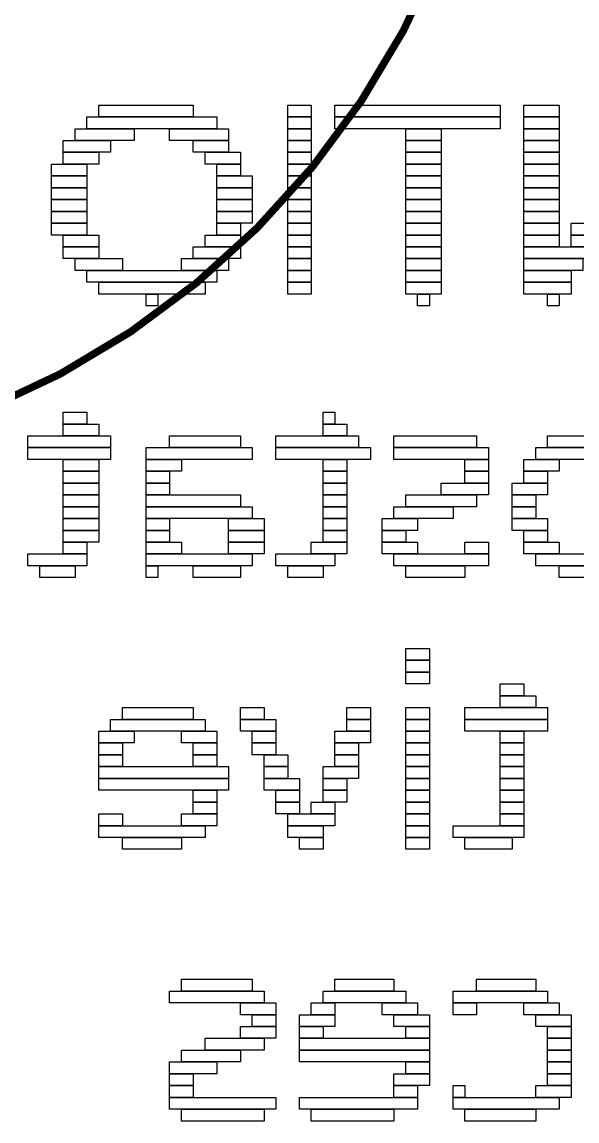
# Model space of a CAD drawing. Extents: x -2 to 189, y 0 to 85.
# Drawn here: x 97.334 to 99.223, y 23.65 to 27.39 of the extents above; entities that cross this region are included whole.
import ezdxf

# ---------------------------------------------------------------- set-up
doc = ezdxf.new("R2010")
doc.units = 0
doc.layers.add('BG_SILKSCREEN_BOTTOM', color=140, linetype='CONTINUOUS')
doc.layers.add('BG_SILKSCREEN_TOP', color=240, linetype='CONTINUOUS')

msp = doc.modelspace()

# ---------------------------------------------------------------- linework, layer by layer
at = {"layer": 'BG_SILKSCREEN_BOTTOM'}
for points in [[(97.595436, 27.066748), (97.595436, 27.10688), (97.917, 27.10688), (97.917, 27.066748)], [(98.238564, 27.066748), (98.238564, 27.10688), (98.318828, 27.10688), (98.318828, 27.066748)], [(98.399346, 27.066748), (98.399346, 27.10688), (98.961956, 27.10688), (98.961956, 27.066748)], [(99.04222, 27.066748), (99.04222, 27.10688), (99.16287, 27.10688), (99.16287, 27.066748)], [(97.555304, 27.026362), (97.555304, 27.066748), (97.997264, 27.066748), (97.997264, 27.026362)], [(98.238564, 27.026362), (98.238564, 27.066748), (98.318828, 27.066748), (98.318828, 27.026362)], [(98.399346, 27.026362), (98.399346, 27.066748), (98.961956, 27.066748), (98.961956, 27.026362)], [(99.04222, 27.026362), (99.04222, 27.066748), (99.16287, 27.066748), (99.16287, 27.026362)], [(97.514918, 26.98623), (97.514918, 27.026362), (97.716086, 27.026362), (97.716086, 26.98623)], [(97.836482, 26.98623), (97.836482, 27.026362), (98.037396, 27.026362), (98.037396, 26.98623)], [(98.238564, 26.98623), (98.238564, 27.026362), (98.318828, 27.026362), (98.318828, 26.98623)], [(98.640392, 26.98623), (98.640392, 27.026362), (98.761042, 27.026362), (98.761042, 26.98623)], [(99.04222, 26.98623), (99.04222, 27.026362), (99.16287, 27.026362), (99.16287, 26.98623)], [(97.474786, 26.946098), (97.474786, 26.98623), (97.635568, 26.98623), (97.635568, 26.946098)], [(97.917, 26.946098), (97.917, 26.98623), (98.037396, 26.98623), (98.037396, 26.946098)], [(98.238564, 26.946098), (98.238564, 26.98623), (98.318828, 26.98623), (98.318828, 26.946098)], [(98.640392, 26.946098), (98.640392, 26.98623), (98.761042, 26.98623), (98.761042, 26.946098)], [(99.04222, 26.946098), (99.04222, 26.98623), (99.16287, 26.98623), (99.16287, 26.946098)], [(97.474786, 26.905966), (97.474786, 26.946098), (97.595436, 26.946098), (97.595436, 26.905966)], [(97.957132, 26.905966), (97.957132, 26.946098), (98.077782, 26.946098), (98.077782, 26.905966)], [(98.238564, 26.905966), (98.238564, 26.946098), (98.318828, 26.946098), (98.318828, 26.905966)], [(98.640392, 26.905966), (98.640392, 26.946098), (98.761042, 26.946098), (98.761042, 26.905966)], [(99.04222, 26.905966), (99.04222, 26.946098), (99.16287, 26.946098), (99.16287, 26.905966)], [(97.434654, 26.86558), (97.434654, 26.905966), (97.555304, 26.905966), (97.555304, 26.86558)], [(97.997264, 26.86558), (97.997264, 26.905966), (98.077782, 26.905966), (98.077782, 26.86558)], [(98.238564, 26.86558), (98.238564, 26.905966), (98.318828, 26.905966), (98.318828, 26.86558)], [(98.640392, 26.86558), (98.640392, 26.905966), (98.761042, 26.905966), (98.761042, 26.86558)], [(99.04222, 26.86558), (99.04222, 26.905966), (99.16287, 26.905966), (99.16287, 26.86558)], [(97.434654, 26.825448), (97.434654, 26.86558), (97.555304, 26.86558), (97.555304, 26.825448)], [(97.997264, 26.825448), (97.997264, 26.86558), (98.117914, 26.86558), (98.117914, 26.825448)], [(98.238564, 26.825448), (98.238564, 26.86558), (98.318828, 26.86558), (98.318828, 26.825448)], [(98.640392, 26.825448), (98.640392, 26.86558), (98.761042, 26.86558), (98.761042, 26.825448)], [(99.04222, 26.825448), (99.04222, 26.86558), (99.16287, 26.86558), (99.16287, 26.825448)], [(97.434654, 26.785316), (97.434654, 26.825448), (97.555304, 26.825448), (97.555304, 26.785316)], [(97.997264, 26.785316), (97.997264, 26.825448), (98.117914, 26.825448), (98.117914, 26.785316)], [(98.238564, 26.785316), (98.238564, 26.825448), (98.318828, 26.825448), (98.318828, 26.785316)], [(98.640392, 26.785316), (98.640392, 26.825448), (98.761042, 26.825448), (98.761042, 26.785316)], [(99.04222, 26.785316), (99.04222, 26.825448), (99.16287, 26.825448), (99.16287, 26.785316)], [(97.434654, 26.745184), (97.434654, 26.785316), (97.555304, 26.785316), (97.555304, 26.745184)], [(97.997264, 26.745184), (97.997264, 26.785316), (98.117914, 26.785316), (98.117914, 26.745184)], [(98.238564, 26.745184), (98.238564, 26.785316), (98.318828, 26.785316), (98.318828, 26.745184)], [(98.640392, 26.745184), (98.640392, 26.785316), (98.761042, 26.785316), (98.761042, 26.745184)], [(99.04222, 26.745184), (99.04222, 26.785316), (99.16287, 26.785316), (99.16287, 26.745184)], [(97.434654, 26.704798), (97.434654, 26.745184), (97.555304, 26.745184), (97.555304, 26.704798)], [(97.997264, 26.704798), (97.997264, 26.745184), (98.117914, 26.745184), (98.117914, 26.704798)], [(98.238564, 26.704798), (98.238564, 26.745184), (98.318828, 26.745184), (98.318828, 26.704798)], [(98.640392, 26.704798), (98.640392, 26.745184), (98.761042, 26.745184), (98.761042, 26.704798)], [(99.04222, 26.704798), (99.04222, 26.745184), (99.16287, 26.745184), (99.16287, 26.704798)], [(97.434654, 26.664666), (97.434654, 26.704798), (97.555304, 26.704798), (97.555304, 26.664666)], [(97.997264, 26.664666), (97.997264, 26.704798), (98.077782, 26.704798), (98.077782, 26.664666)], [(98.238564, 26.664666), (98.238564, 26.704798), (98.318828, 26.704798), (98.318828, 26.664666)], [(98.640392, 26.664666), (98.640392, 26.704798), (98.761042, 26.704798), (98.761042, 26.664666)], [(99.04222, 26.664666), (99.04222, 26.704798), (99.16287, 26.704798), (99.16287, 26.664666)], [(99.203002, 26.664666), (99.203002, 26.704798), (99.323652, 26.704798), (99.323652, 26.664666)], [(97.474786, 26.624534), (97.474786, 26.664666), (97.595436, 26.664666), (97.595436, 26.624534)], [(97.957132, 26.624534), (97.957132, 26.664666), (98.077782, 26.664666), (98.077782, 26.624534)], [(98.238564, 26.624534), (98.238564, 26.664666), (98.318828, 26.664666), (98.318828, 26.624534)], [(98.640392, 26.624534), (98.640392, 26.664666), (98.761042, 26.664666), (98.761042, 26.624534)], [(99.04222, 26.624534), (99.04222, 26.664666), (99.16287, 26.664666), (99.16287, 26.624534)], [(99.203002, 26.624534), (99.203002, 26.664666), (99.323652, 26.664666), (99.323652, 26.624534)], [(97.474786, 26.584402), (97.474786, 26.624534), (97.595436, 26.624534), (97.595436, 26.584402)], [(97.917, 26.584402), (97.917, 26.624534), (98.077782, 26.624534), (98.077782, 26.584402)], [(98.238564, 26.584402), (98.238564, 26.624534), (98.318828, 26.624534), (98.318828, 26.584402)], [(98.640392, 26.584402), (98.640392, 26.624534), (98.761042, 26.624534), (98.761042, 26.584402)], [(99.04222, 26.584402), (99.04222, 26.624534), (99.28352, 26.624534), (99.28352, 26.584402)], [(97.514918, 26.544016), (97.514918, 26.584402), (97.6757, 26.584402), (97.6757, 26.544016)], [(97.876868, 26.544016), (97.876868, 26.584402), (98.037396, 26.584402), (98.037396, 26.544016)], [(98.238564, 26.544016), (98.238564, 26.584402), (98.318828, 26.584402), (98.318828, 26.544016)], [(98.640392, 26.544016), (98.640392, 26.584402), (98.761042, 26.584402), (98.761042, 26.544016)], [(99.04222, 26.544016), (99.04222, 26.584402), (99.243388, 26.584402), (99.243388, 26.544016)], [(97.555304, 26.503884), (97.555304, 26.544016), (97.997264, 26.544016), (97.997264, 26.503884)], [(98.238564, 26.503884), (98.238564, 26.544016), (98.318828, 26.544016), (98.318828, 26.503884)], [(98.640392, 26.503884), (98.640392, 26.544016), (98.761042, 26.544016), (98.761042, 26.503884)], [(99.04222, 26.503884), (99.04222, 26.544016), (99.203002, 26.544016), (99.203002, 26.503884)], [(97.595436, 26.463752), (97.595436, 26.503884), (97.957132, 26.503884), (97.957132, 26.463752)], [(98.238564, 26.463752), (98.238564, 26.503884), (98.318828, 26.503884), (98.318828, 26.463752)], [(98.640392, 26.463752), (98.640392, 26.503884), (98.761042, 26.503884), (98.761042, 26.463752)], [(99.04222, 26.463752), (99.04222, 26.503884), (99.203002, 26.503884), (99.203002, 26.463752)], [(97.756218, 26.42362), (97.756218, 26.463752), (97.79635, 26.463752), (97.79635, 26.42362)], [(98.680524, 26.42362), (98.680524, 26.463752), (98.72091, 26.463752), (98.72091, 26.42362)], [(99.122738, 26.42362), (99.122738, 26.463752), (99.16287, 26.463752), (99.16287, 26.42362)], [(97.474786, 26.021538), (97.474786, 26.061924), (97.555304, 26.061924), (97.555304, 26.021538)], [(98.35896, 26.021538), (98.35896, 26.061924), (98.399346, 26.061924), (98.399346, 26.021538)], [(97.474786, 25.981406), (97.474786, 26.021538), (97.595436, 26.021538), (97.595436, 25.981406)], [(98.35896, 25.981406), (98.35896, 26.021538), (98.439478, 26.021538), (98.439478, 25.981406)], [(97.354136, 25.941274), (97.354136, 25.981406), (97.635568, 25.981406), (97.635568, 25.941274)], [(97.836482, 25.941274), (97.836482, 25.981406), (98.077782, 25.981406), (98.077782, 25.941274)], [(98.198178, 25.941274), (98.198178, 25.981406), (98.47961, 25.981406), (98.47961, 25.941274)], [(98.60026, 25.941274), (98.60026, 25.981406), (98.881438, 25.981406), (98.881438, 25.941274)], [(99.122738, 25.941274), (99.122738, 25.981406), (99.363784, 25.981406), (99.363784, 25.941274)], [(97.354136, 25.901142), (97.354136, 25.941274), (97.635568, 25.941274), (97.635568, 25.901142)], [(97.756218, 25.901142), (97.756218, 25.941274), (98.117914, 25.941274), (98.117914, 25.901142)], [(98.198178, 25.901142), (98.198178, 25.941274), (98.519742, 25.941274), (98.519742, 25.901142)], [(98.60026, 25.901142), (98.60026, 25.941274), (98.921824, 25.941274), (98.921824, 25.901142)], [(99.082606, 25.901142), (99.082606, 25.941274), (99.40417, 25.941274), (99.40417, 25.901142)], [(97.474786, 25.860756), (97.474786, 25.901142), (97.595436, 25.901142), (97.595436, 25.860756)], [(97.756218, 25.860756), (97.756218, 25.901142), (97.876868, 25.901142), (97.876868, 25.860756)], [(98.35896, 25.860756), (98.35896, 25.901142), (98.439478, 25.901142), (98.439478, 25.860756)], [(98.841306, 25.860756), (98.841306, 25.901142), (98.921824, 25.901142), (98.921824, 25.860756)], [(99.04222, 25.860756), (99.04222, 25.901142), (99.16287, 25.901142), (99.16287, 25.860756)], [(97.474786, 25.820624), (97.474786, 25.860756), (97.595436, 25.860756), (97.595436, 25.820624)], [(97.756218, 25.820624), (97.756218, 25.860756), (97.836482, 25.860756), (97.836482, 25.820624)], [(98.35896, 25.820624), (98.35896, 25.860756), (98.439478, 25.860756), (98.439478, 25.820624)], [(98.841306, 25.820624), (98.841306, 25.860756), (98.921824, 25.860756), (98.921824, 25.820624)], [(99.04222, 25.820624), (99.04222, 25.860756), (99.122738, 25.860756), (99.122738, 25.820624)], [(97.474786, 25.780492), (97.474786, 25.820624), (97.595436, 25.820624), (97.595436, 25.780492)], [(97.756218, 25.780492), (97.756218, 25.820624), (97.836482, 25.820624), (97.836482, 25.780492)], [(98.35896, 25.780492), (98.35896, 25.820624), (98.439478, 25.820624), (98.439478, 25.780492)], [(98.761042, 25.780492), (98.761042, 25.820624), (98.921824, 25.820624), (98.921824, 25.780492)], [(99.002088, 25.780492), (99.002088, 25.820624), (99.122738, 25.820624), (99.122738, 25.780492)], [(97.474786, 25.74036), (97.474786, 25.780492), (97.595436, 25.780492), (97.595436, 25.74036)], [(97.756218, 25.74036), (97.756218, 25.780492), (98.077782, 25.780492), (98.077782, 25.74036)], [(98.35896, 25.74036), (98.35896, 25.780492), (98.439478, 25.780492), (98.439478, 25.74036)], [(98.640392, 25.74036), (98.640392, 25.780492), (98.881438, 25.780492), (98.881438, 25.74036)], [(99.002088, 25.74036), (99.002088, 25.780492), (99.082606, 25.780492), (99.082606, 25.74036)], [(97.474786, 25.699974), (97.474786, 25.74036), (97.595436, 25.74036), (97.595436, 25.699974)], [(97.756218, 25.699974), (97.756218, 25.74036), (98.117914, 25.74036), (98.117914, 25.699974)], [(98.35896, 25.699974), (98.35896, 25.74036), (98.439478, 25.74036), (98.439478, 25.699974)], [(98.60026, 25.699974), (98.60026, 25.74036), (98.801174, 25.74036), (98.801174, 25.699974)], [(99.002088, 25.699974), (99.002088, 25.74036), (99.082606, 25.74036), (99.082606, 25.699974)], [(97.474786, 25.659842), (97.474786, 25.699974), (97.595436, 25.699974), (97.595436, 25.659842)], [(97.756218, 25.659842), (97.756218, 25.699974), (97.836482, 25.699974), (97.836482, 25.659842)], [(98.037396, 25.659842), (98.037396, 25.699974), (98.158046, 25.699974), (98.158046, 25.659842)], [(98.35896, 25.659842), (98.35896, 25.699974), (98.439478, 25.699974), (98.439478, 25.659842)], [(98.560128, 25.659842), (98.560128, 25.699974), (98.680524, 25.699974), (98.680524, 25.659842)], [(99.002088, 25.659842), (99.002088, 25.699974), (99.122738, 25.699974), (99.122738, 25.659842)], [(97.474786, 25.61971), (97.474786, 25.659842), (97.595436, 25.659842), (97.595436, 25.61971)], [(97.756218, 25.61971), (97.756218, 25.659842), (97.836482, 25.659842), (97.836482, 25.61971)], [(98.037396, 25.61971), (98.037396, 25.659842), (98.158046, 25.659842), (98.158046, 25.61971)], [(98.35896, 25.61971), (98.35896, 25.659842), (98.439478, 25.659842), (98.439478, 25.61971)], [(98.560128, 25.61971), (98.560128, 25.659842), (98.640392, 25.659842), (98.640392, 25.61971)], [(99.04222, 25.61971), (99.04222, 25.659842), (99.122738, 25.659842), (99.122738, 25.61971)], [(97.474786, 25.579578), (97.474786, 25.61971), (97.555304, 25.61971), (97.555304, 25.579578)], [(97.756218, 25.579578), (97.756218, 25.61971), (97.876868, 25.61971), (97.876868, 25.579578)], [(98.037396, 25.579578), (98.037396, 25.61971), (98.158046, 25.61971), (98.158046, 25.579578)], [(98.318828, 25.579578), (98.318828, 25.61971), (98.439478, 25.61971), (98.439478, 25.579578)], [(98.560128, 25.579578), (98.560128, 25.61971), (98.680524, 25.61971), (98.680524, 25.579578)], [(98.841306, 25.579578), (98.841306, 25.61971), (98.921824, 25.61971), (98.921824, 25.579578)], [(99.04222, 25.579578), (99.04222, 25.61971), (99.16287, 25.61971), (99.16287, 25.579578)], [(97.354136, 25.539446), (97.354136, 25.579578), (97.555304, 25.579578), (97.555304, 25.539446)], [(97.756218, 25.539446), (97.756218, 25.579578), (98.117914, 25.579578), (98.117914, 25.539446)], [(98.198178, 25.539446), (98.198178, 25.579578), (98.399346, 25.579578), (98.399346, 25.539446)], [(98.60026, 25.539446), (98.60026, 25.579578), (98.921824, 25.579578), (98.921824, 25.539446)], [(99.082606, 25.539446), (99.082606, 25.579578), (99.40417, 25.579578), (99.40417, 25.539446)], [(97.394522, 25.49906), (97.394522, 25.539446), (97.514918, 25.539446), (97.514918, 25.49906)], [(97.756218, 25.49906), (97.756218, 25.539446), (97.79635, 25.539446), (97.79635, 25.49906)], [(97.917, 25.49906), (97.917, 25.539446), (98.077782, 25.539446), (98.077782, 25.49906)], [(98.238564, 25.49906), (98.238564, 25.539446), (98.35896, 25.539446), (98.35896, 25.49906)], [(98.640392, 25.49906), (98.640392, 25.539446), (98.841306, 25.539446), (98.841306, 25.49906)], [(99.16287, 25.49906), (99.16287, 25.539446), (99.323652, 25.539446), (99.323652, 25.49906)], [(98.640392, 25.217882), (98.640392, 25.258014), (98.72091, 25.258014), (98.72091, 25.217882)], [(98.640392, 25.177496), (98.640392, 25.217882), (98.72091, 25.217882), (98.72091, 25.177496)], [(98.640392, 25.137364), (98.640392, 25.177496), (98.72091, 25.177496), (98.72091, 25.137364)], [(98.961956, 25.097232), (98.961956, 25.137364), (99.04222, 25.137364), (99.04222, 25.097232)], [(98.961956, 25.0571), (98.961956, 25.097232), (99.082606, 25.097232), (99.082606, 25.0571)], [(97.6757, 25.016714), (97.6757, 25.0571), (97.917, 25.0571), (97.917, 25.016714)], [(98.077782, 25.016714), (98.077782, 25.0571), (98.158046, 25.0571), (98.158046, 25.016714)], [(98.439478, 25.016714), (98.439478, 25.0571), (98.519742, 25.0571), (98.519742, 25.016714)], [(98.640392, 25.016714), (98.640392, 25.0571), (98.72091, 25.0571), (98.72091, 25.016714)], [(98.841306, 25.016714), (98.841306, 25.0571), (99.122738, 25.0571), (99.122738, 25.016714)], [(97.635568, 24.976582), (97.635568, 25.016714), (97.957132, 25.016714), (97.957132, 24.976582)], [(98.077782, 24.976582), (98.077782, 25.016714), (98.198178, 25.016714), (98.198178, 24.976582)], [(98.439478, 24.976582), (98.439478, 25.016714), (98.519742, 25.016714), (98.519742, 24.976582)], [(98.640392, 24.976582), (98.640392, 25.016714), (98.72091, 25.016714), (98.72091, 24.976582)], [(98.841306, 24.976582), (98.841306, 25.016714), (99.122738, 25.016714), (99.122738, 24.976582)], [(97.595436, 24.93645), (97.595436, 24.976582), (97.716086, 24.976582), (97.716086, 24.93645)], [(97.876868, 24.93645), (97.876868, 24.976582), (97.997264, 24.976582), (97.997264, 24.93645)], [(98.117914, 24.93645), (98.117914, 24.976582), (98.198178, 24.976582), (98.198178, 24.93645)], [(98.399346, 24.93645), (98.399346, 24.976582), (98.519742, 24.976582), (98.519742, 24.93645)], [(98.640392, 24.93645), (98.640392, 24.976582), (98.72091, 24.976582), (98.72091, 24.93645)], [(98.961956, 24.93645), (98.961956, 24.976582), (99.04222, 24.976582), (99.04222, 24.93645)], [(97.595436, 24.896318), (97.595436, 24.93645), (97.6757, 24.93645), (97.6757, 24.896318)], [(97.917, 24.896318), (97.917, 24.93645), (97.997264, 24.93645), (97.997264, 24.896318)], [(98.117914, 24.896318), (98.117914, 24.93645), (98.198178, 24.93645), (98.198178, 24.896318)], [(98.399346, 24.896318), (98.399346, 24.93645), (98.47961, 24.93645), (98.47961, 24.896318)], [(98.640392, 24.896318), (98.640392, 24.93645), (98.72091, 24.93645), (98.72091, 24.896318)], [(98.961956, 24.896318), (98.961956, 24.93645), (99.04222, 24.93645), (99.04222, 24.896318)], [(97.595436, 24.855932), (97.595436, 24.896318), (97.6757, 24.896318), (97.6757, 24.855932)], [(97.917, 24.855932), (97.917, 24.896318), (97.997264, 24.896318), (97.997264, 24.855932)], [(98.158046, 24.855932), (98.158046, 24.896318), (98.238564, 24.896318), (98.238564, 24.855932)], [(98.399346, 24.855932), (98.399346, 24.896318), (98.47961, 24.896318), (98.47961, 24.855932)], [(98.640392, 24.855932), (98.640392, 24.896318), (98.72091, 24.896318), (98.72091, 24.855932)], [(98.961956, 24.855932), (98.961956, 24.896318), (99.04222, 24.896318), (99.04222, 24.855932)], [(97.595436, 24.8158), (97.595436, 24.855932), (98.037396, 24.855932), (98.037396, 24.8158)], [(98.158046, 24.8158), (98.158046, 24.855932), (98.238564, 24.855932), (98.238564, 24.8158)], [(98.35896, 24.8158), (98.35896, 24.855932), (98.47961, 24.855932), (98.47961, 24.8158)], [(98.640392, 24.8158), (98.640392, 24.855932), (98.72091, 24.855932), (98.72091, 24.8158)], [(98.961956, 24.8158), (98.961956, 24.855932), (99.04222, 24.855932), (99.04222, 24.8158)], [(97.595436, 24.775668), (97.595436, 24.8158), (98.037396, 24.8158), (98.037396, 24.775668)], [(98.158046, 24.775668), (98.158046, 24.8158), (98.278696, 24.8158), (98.278696, 24.775668)], [(98.35896, 24.775668), (98.35896, 24.8158), (98.439478, 24.8158), (98.439478, 24.775668)], [(98.640392, 24.775668), (98.640392, 24.8158), (98.72091, 24.8158), (98.72091, 24.775668)], [(98.961956, 24.775668), (98.961956, 24.8158), (99.04222, 24.8158), (99.04222, 24.775668)], [(97.917, 24.735536), (97.917, 24.775668), (97.997264, 24.775668), (97.997264, 24.735536)], [(98.198178, 24.735536), (98.198178, 24.775668), (98.278696, 24.775668), (98.278696, 24.735536)], [(98.35896, 24.735536), (98.35896, 24.775668), (98.439478, 24.775668), (98.439478, 24.735536)], [(98.640392, 24.735536), (98.640392, 24.775668), (98.72091, 24.775668), (98.72091, 24.735536)], [(98.961956, 24.735536), (98.961956, 24.775668), (99.04222, 24.775668), (99.04222, 24.735536)], [(97.917, 24.695404), (97.917, 24.735536), (97.997264, 24.735536), (97.997264, 24.695404)], [(98.198178, 24.695404), (98.198178, 24.735536), (98.278696, 24.735536), (98.278696, 24.695404)], [(98.318828, 24.695404), (98.318828, 24.735536), (98.399346, 24.735536), (98.399346, 24.695404)], [(98.640392, 24.695404), (98.640392, 24.735536), (98.72091, 24.735536), (98.72091, 24.695404)], [(98.961956, 24.695404), (98.961956, 24.735536), (99.04222, 24.735536), (99.04222, 24.695404)], [(97.595436, 24.655018), (97.595436, 24.695404), (97.6757, 24.695404), (97.6757, 24.655018)], [(97.876868, 24.655018), (97.876868, 24.695404), (97.997264, 24.695404), (97.997264, 24.655018)], [(98.238564, 24.655018), (98.238564, 24.695404), (98.399346, 24.695404), (98.399346, 24.655018)], [(98.640392, 24.655018), (98.640392, 24.695404), (98.72091, 24.695404), (98.72091, 24.655018)], [(98.961956, 24.655018), (98.961956, 24.695404), (99.04222, 24.695404), (99.04222, 24.655018)], [(97.595436, 24.614886), (97.595436, 24.655018), (97.957132, 24.655018), (97.957132, 24.614886)], [(98.238564, 24.614886), (98.238564, 24.655018), (98.35896, 24.655018), (98.35896, 24.614886)], [(98.640392, 24.614886), (98.640392, 24.655018), (98.72091, 24.655018), (98.72091, 24.614886)], [(98.801174, 24.614886), (98.801174, 24.655018), (99.04222, 24.655018), (99.04222, 24.614886)], [(97.6757, 24.574754), (97.6757, 24.614886), (97.876868, 24.614886), (97.876868, 24.574754)], [(98.278696, 24.574754), (98.278696, 24.614886), (98.35896, 24.614886), (98.35896, 24.574754)], [(98.640392, 24.574754), (98.640392, 24.614886), (98.72091, 24.614886), (98.72091, 24.574754)], [(98.841306, 24.574754), (98.841306, 24.614886), (99.002088, 24.614886), (99.002088, 24.574754)], [(97.876868, 24.092408), (97.876868, 24.13254), (98.117914, 24.13254), (98.117914, 24.092408)], [(98.399346, 24.092408), (98.399346, 24.13254), (98.60026, 24.13254), (98.60026, 24.092408)], [(98.881438, 24.092408), (98.881438, 24.13254), (99.082606, 24.13254), (99.082606, 24.092408)], [(97.836482, 24.052276), (97.836482, 24.092408), (98.158046, 24.092408), (98.158046, 24.052276)], [(98.35896, 24.052276), (98.35896, 24.092408), (98.640392, 24.092408), (98.640392, 24.052276)], [(98.801174, 24.052276), (98.801174, 24.092408), (99.122738, 24.092408), (99.122738, 24.052276)], [(98.077782, 24.01189), (98.077782, 24.052276), (98.198178, 24.052276), (98.198178, 24.01189)], [(98.318828, 24.01189), (98.318828, 24.052276), (98.399346, 24.052276), (98.399346, 24.01189)], [(98.560128, 24.01189), (98.560128, 24.052276), (98.680524, 24.052276), (98.680524, 24.01189)], [(98.801174, 24.01189), (98.801174, 24.052276), (98.881438, 24.052276), (98.881438, 24.01189)], [(99.04222, 24.01189), (99.04222, 24.052276), (99.16287, 24.052276), (99.16287, 24.01189)], [(98.117914, 23.971758), (98.117914, 24.01189), (98.198178, 24.01189), (98.198178, 23.971758)], [(98.278696, 23.971758), (98.278696, 24.01189), (98.399346, 24.01189), (98.399346, 23.971758)], [(98.60026, 23.971758), (98.60026, 24.01189), (98.72091, 24.01189), (98.72091, 23.971758)], [(99.082606, 23.971758), (99.082606, 24.01189), (99.203002, 24.01189), (99.203002, 23.971758)], [(98.077782, 23.931626), (98.077782, 23.971758), (98.198178, 23.971758), (98.198178, 23.931626)], [(98.278696, 23.931626), (98.278696, 23.971758), (98.35896, 23.971758), (98.35896, 23.931626)], [(98.640392, 23.931626), (98.640392, 23.971758), (98.72091, 23.971758), (98.72091, 23.931626)], [(99.122738, 23.931626), (99.122738, 23.971758), (99.203002, 23.971758), (99.203002, 23.931626)], [(97.957132, 23.891494), (97.957132, 23.931626), (98.158046, 23.931626), (98.158046, 23.891494)], [(98.278696, 23.891494), (98.278696, 23.931626), (98.72091, 23.931626), (98.72091, 23.891494)], [(99.122738, 23.891494), (99.122738, 23.931626), (99.203002, 23.931626), (99.203002, 23.891494)], [(97.876868, 23.851362), (97.876868, 23.891494), (98.077782, 23.891494), (98.077782, 23.851362)], [(98.278696, 23.851362), (98.278696, 23.891494), (98.72091, 23.891494), (98.72091, 23.851362)], [(99.122738, 23.851362), (99.122738, 23.891494), (99.203002, 23.891494), (99.203002, 23.851362)], [(97.836482, 23.810976), (97.836482, 23.851362), (97.997264, 23.851362), (97.997264, 23.810976)], [(98.640392, 23.810976), (98.640392, 23.851362), (98.72091, 23.851362), (98.72091, 23.810976)], [(99.122738, 23.810976), (99.122738, 23.851362), (99.203002, 23.851362), (99.203002, 23.810976)], [(97.836482, 23.770844), (97.836482, 23.810976), (97.917, 23.810976), (97.917, 23.770844)], [(98.60026, 23.770844), (98.60026, 23.810976), (98.72091, 23.810976), (98.72091, 23.770844)], [(99.122738, 23.770844), (99.122738, 23.810976), (99.203002, 23.810976), (99.203002, 23.770844)], [(97.836482, 23.730712), (97.836482, 23.770844), (97.917, 23.770844), (97.917, 23.730712)], [(98.60026, 23.730712), (98.60026, 23.770844), (98.680524, 23.770844), (98.680524, 23.730712)], [(98.801174, 23.730712), (98.801174, 23.770844), (98.841306, 23.770844), (98.841306, 23.730712)], [(99.082606, 23.730712), (99.082606, 23.770844), (99.203002, 23.770844), (99.203002, 23.730712)], [(97.836482, 23.69058), (97.836482, 23.730712), (98.198178, 23.730712), (98.198178, 23.69058)], [(98.278696, 23.69058), (98.278696, 23.730712), (98.680524, 23.730712), (98.680524, 23.69058)], [(98.801174, 23.69058), (98.801174, 23.730712), (99.16287, 23.730712), (99.16287, 23.69058)], [(97.876868, 23.650194), (97.876868, 23.69058), (98.158046, 23.69058), (98.158046, 23.650194)], [(98.318828, 23.650194), (98.318828, 23.69058), (98.60026, 23.69058), (98.60026, 23.650194)], [(98.841306, 23.650194), (98.841306, 23.69058), (99.082606, 23.69058), (99.082606, 23.650194)]]:
    msp.add_lwpolyline(points, close=True, dxfattribs=at)
at = {"layer": 'BG_SILKSCREEN_TOP', "const_width": 0.0254}
msp.add_lwpolyline([(98.967798, 28.699968, 1), (93.280738, 28.699968, 1), (98.967798, 28.699968)], format="xyb", dxfattribs=at)

doc.saveas('drawing.dxf')
